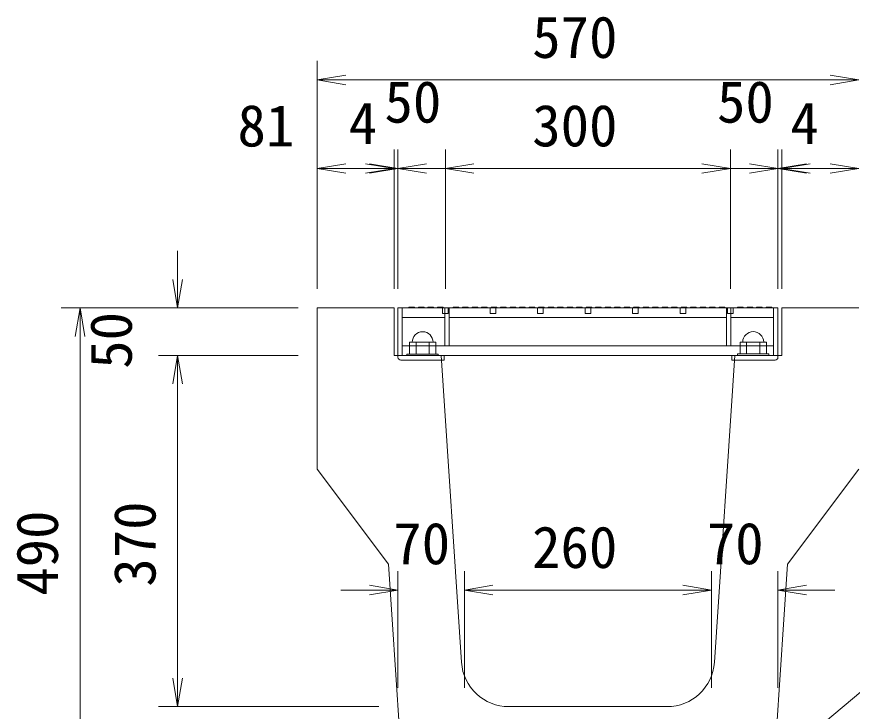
# Model space of a CAD drawing. Units: millimetres, scale not verified. Extents: x 0 to 84100, y 0 to 59400.
# Drawn here: x 15280 to 19678, y 48120 to 51778 of the extents above; entities that cross this region are included whole.
import ezdxf
from ezdxf.enums import TextEntityAlignment as Align

# ---------------------------------------------------------------- set-up
doc = ezdxf.new("R2010")
doc.units = ezdxf.units.MM
doc.header["$LTSCALE"] = 100
for name, color, linetype, lineweight in [('D-STR-DIM（寸法）', 7, 'Continuous', 18), ('D-STR-HTXT（旗揚げ）', 7, 'Continuous', 18), ('D-STR-STR2（構造物）', 4, 'Continuous', 18), ('D-STR（構造物外形線）', 1, 'Continuous', 18)]:
    doc.layers.add(name, color=color, linetype=linetype, lineweight=lineweight)
doc.styles.add('ＭＳ ゴシック', font='')
doc.styles.get('ＭＳ ゴシック').set_extended_font_data('MS Gothic')

msp = doc.modelspace()

# ---------------------------------------------------------------- linework, layer by layer
at = {"layer": 'D-STR-DIM（寸法）'}
for p, q in [((16861.8, 50344.7), (16861.8, 51545)), ((16861.8, 51445), (17011.8, 51470)), ((19561.8, 51470), (19711.8, 51445)), ((17011.8, 51420), (16861.8, 51445)), ((16861.8, 51445), (17011.8, 51445)), ((19561.8, 51445), (17011.8, 51445)), ((19711.8, 51445), (19561.8, 51420)), ((19711.8, 51445), (19561.8, 51445)), ((16861.8, 50344.7), (16861.8, 51079.2)), ((17266.8, 50344.7), (17266.8, 51079.2)), ((17266.8, 50344.7), (17266.8, 51079.2)), ((17286.8, 50344.7), (17286.8, 51079.2)), ((17286.8, 50344.7), (17286.8, 51079.2)), ((17536.8, 50344.7), (17536.8, 51079.2)), ((17536.8, 50344.7), (17536.8, 51079.2)), ((19036.8, 50344.7), (19036.8, 51079.2)), ((19036.8, 50344.7), (19036.8, 51079.2)), ((19286.8, 50344.7), (19286.8, 51079.2)), ((19286.8, 50344.7), (19286.8, 51079.2)), ((19306.8, 50344.7), (19306.8, 51079.2)), ((19306.8, 50344.7), (19306.8, 51079.2)), ((16861.8, 50979.2), (17011.8, 51004.2)), ((17011.8, 50954.2), (16861.8, 50979.2)), ((16861.8, 50979.2), (17011.8, 50979.2)), ((17116.8, 50979.2), (16966.8, 50979.2)), ((17136.8, 50979.2), (16986.8, 50979.2)), ((17011.8, 50979.2), (17116.8, 50979.2)), ((17116.8, 51004.2), (17266.8, 50979.2)), ((17116.8, 51004.2), (17266.8, 50979.2)), ((17266.8, 50979.2), (17116.8, 50954.2)), ((17266.8, 50979.2), (17116.8, 50979.2)), ((17266.8, 50979.2), (17116.8, 50954.2)), ((17266.8, 50979.2), (17116.8, 50979.2)), ((17136.8, 51004.2), (17286.8, 50979.2)), ((17286.8, 50979.2), (17136.8, 50954.2)), ((17286.8, 50979.2), (17136.8, 50979.2)), ((17286.8, 50979.2), (17436.8, 51004.2)), ((17436.8, 50954.2), (17286.8, 50979.2)), ((17286.8, 50979.2), (17436.8, 50979.2)), ((17436.8, 50979.2), (17586.8, 50979.2)), ((17536.8, 50979.2), (17686.8, 51004.2)), ((17536.8, 50979.2), (17686.8, 51004.2)), ((17686.8, 50954.2), (17536.8, 50979.2)), ((17536.8, 50979.2), (17686.8, 50979.2)), ((17686.8, 50954.2), (17536.8, 50979.2)), ((17536.8, 50979.2), (17686.8, 50979.2)), ((17686.8, 50979.2), (17836.8, 50979.2)), ((17686.8, 50979.2), (18886.8, 50979.2)), ((18886.8, 50979.2), (18736.8, 50979.2)), ((18886.8, 51004.2), (19036.8, 50979.2)), ((18886.8, 51004.2), (19036.8, 50979.2)), ((19036.8, 50979.2), (18886.8, 50954.2)), ((19036.8, 50979.2), (18886.8, 50979.2)), ((19036.8, 50979.2), (18886.8, 50954.2)), ((19036.8, 50979.2), (18886.8, 50979.2)), ((19136.8, 50979.2), (18986.8, 50979.2)), ((19136.8, 51004.2), (19286.8, 50979.2)), ((19286.8, 50979.2), (19136.8, 50954.2)), ((19286.8, 50979.2), (19136.8, 50979.2)), ((19286.8, 50979.2), (19436.8, 51004.2)), ((19436.8, 50954.2), (19286.8, 50979.2)), ((19286.8, 50979.2), (19436.8, 50979.2)), ((19306.8, 50979.2), (19456.8, 51004.2)), ((19306.8, 50979.2), (19456.8, 51004.2)), ((19456.8, 50954.2), (19306.8, 50979.2)), ((19306.8, 50979.2), (19456.8, 50979.2)), ((19456.8, 50954.2), (19306.8, 50979.2)), ((19306.8, 50979.2), (19456.8, 50979.2)), ((19436.8, 50979.2), (19586.8, 50979.2)), ((19456.8, 50979.2), (19606.8, 50979.2)), ((19561.8, 50979.2), (19456.8, 50979.2)), ((19561.8, 51004.2), (19711.8, 50979.2)), ((19711.8, 50979.2), (19561.8, 50954.2)), ((19711.8, 50979.2), (19561.8, 50979.2)), ((16127, 50394.7), (16127, 50544.7)), ((16127, 50244.7), (16102, 50394.7)), ((16152, 50394.7), (16127, 50244.7)), ((16127, 50244.7), (16127, 50394.7)), ((16761.8, 50244.7), (15513.4, 50244.7)), ((15588.4, 50094.7), (15613.4, 50244.7)), ((15613.4, 50244.7), (15638.4, 50094.7)), ((15613.4, 50244.7), (15613.4, 50094.7)), ((16761.8, 50244.7), (16027, 50244.7)), ((15613.4, 50094.7), (15613.4, 47944.7)), ((17486.1, 50064.1), (17347.5, 50064.1)), ((17347.5, 50064.1), (17347.5, 50001.6)), ((17382.2, 50001.6), (17382.2, 50064.1)), ((17451.4, 50001.6), (17451.4, 50064.1)), ((17486.1, 50001.6), (17486.1, 50064.1)), ((19087.5, 50064.7), (19226.1, 50064.7)), ((19087.5, 50002.2), (19087.5, 50064.7)), ((19122.1, 50002.2), (19122.1, 50064.7)), ((19191.4, 50002.2), (19191.4, 50064.7)), ((19226.1, 50064.7), (19226.1, 50002.2)), ((16761.8, 49994.7), (16027, 49994.7)), ((16761.8, 49994.7), (16027, 49994.7)), ((16102, 49844.7), (16127, 49994.7)), ((16102, 49844.7), (16127, 49994.7)), ((16127, 49994.7), (16152, 49844.7)), ((16127, 49994.7), (16127, 49844.7)), ((16127, 49994.7), (16152, 49844.7)), ((16127, 49994.7), (16127, 49844.7)), ((17499.3, 50001.6), (17334.3, 50001.6)), ((17334.3, 50001.6), (17334.3, 49994.1)), ((17334.3, 49994.1), (17416.8, 49994.1)), ((17347.5, 50001.6), (17486.1, 50001.6)), ((17416.8, 49994.1), (17499.3, 49994.1)), ((17499.3, 49994.1), (17499.3, 50001.6)), ((19074.3, 50002.2), (19239.3, 50002.2)), ((19074.3, 49994.7), (19074.3, 50002.2)), ((19156.8, 49994.7), (19074.3, 49994.7)), ((19226.1, 50002.2), (19087.5, 50002.2)), ((19239.3, 49994.7), (19156.8, 49994.7)), ((19239.3, 50002.2), (19239.3, 49994.7)), ((16127, 49844.7), (16127, 48294.7)), ((16127, 49844.7), (16127, 49694.7)), ((17286.8, 48244.7), (17286.8, 48858.8)), ((17636.8, 48244.7), (17636.8, 48858.8)), ((17636.8, 48244.7), (17636.8, 48858.8)), ((18936.8, 48244.7), (18936.8, 48858.8)), ((18936.8, 48244.7), (18936.8, 48858.8)), ((19286.8, 48244.7), (19286.8, 48858.8)), ((17136.8, 48783.8), (17286.8, 48758.8)), ((17636.8, 48758.8), (17786.8, 48783.8)), ((17636.8, 48758.8), (17786.8, 48783.8)), ((18786.8, 48783.8), (18936.8, 48758.8)), ((18786.8, 48783.8), (18936.8, 48758.8)), ((19286.8, 48758.8), (19436.8, 48783.8)), ((17136.8, 48758.8), (16986.8, 48758.8)), ((17286.8, 48758.8), (17136.8, 48733.8)), ((17286.8, 48758.8), (17136.8, 48758.8)), ((17786.8, 48733.8), (17636.8, 48758.8)), ((17636.8, 48758.8), (17786.8, 48758.8)), ((17786.8, 48733.8), (17636.8, 48758.8)), ((17636.8, 48758.8), (17786.8, 48758.8)), ((17786.8, 48758.8), (18786.8, 48758.8)), ((17786.8, 48758.8), (17936.8, 48758.8)), ((18786.8, 48758.8), (18636.8, 48758.8)), ((18936.8, 48758.8), (18786.8, 48733.8)), ((18936.8, 48758.8), (18786.8, 48758.8)), ((18936.8, 48758.8), (18786.8, 48733.8)), ((18936.8, 48758.8), (18786.8, 48758.8)), ((19436.8, 48733.8), (19286.8, 48758.8)), ((19286.8, 48758.8), (19436.8, 48758.8)), ((19436.8, 48758.8), (19586.8, 48758.8)), ((16127, 48294.7), (16127, 48444.7)), ((16127, 48144.7), (16102, 48294.7)), ((16127, 48144.7), (16102, 48294.7)), ((16152, 48294.7), (16127, 48144.7)), ((16127, 48144.7), (16127, 48294.7)), ((16152, 48294.7), (16127, 48144.7)), ((16127, 48144.7), (16127, 48294.7)), ((17186.8, 48144.7), (16027, 48144.7)), ((17186.8, 48144.7), (16027, 48144.7))]:
    msp.add_line(p, q, dxfattribs=at)
for centre in [(17416.8, 50064.1), (19156.8, 50064.7)]:
    msp.add_arc(centre, 55, 0, 180, dxfattribs=at)
at = {"layer": 'D-STR-HTXT（旗揚げ）'}
msp.add_line((19089, 47690.8), (19941.6, 48407.1), dxfattribs=at)
at = {"layer": 'D-STR-STR2（構造物）'}
for p, q in [((17309.3, 50244.7), (17286.8, 50244.7)), ((17286.8, 50244.7), (17286.8, 49984.7)), ((17309.3, 49994.7), (17309.3, 50244.7)), ((17309.3, 50244.7), (17534.3, 50244.7)), ((17344.3, 50248.2), (17344.3, 50244.7)), ((17374.3, 50248.2), (17344.3, 50248.2)), ((17374.3, 50244.7), (17374.3, 50248.2)), ((17394.3, 50248.2), (17394.3, 50244.7)), ((17424.3, 50248.2), (17394.3, 50248.2)), ((17424.3, 50244.7), (17424.3, 50248.2)), ((17444.3, 50248.2), (17444.3, 50244.7)), ((17474.3, 50248.2), (17444.3, 50248.2)), ((17474.3, 50244.7), (17474.3, 50248.2)), ((17494.3, 50248.2), (17494.3, 50244.7)), ((17524.3, 50248.2), (17494.3, 50248.2)), ((17521.8, 50214.7), (17521.8, 50244.7)), ((17521.8, 50244.7), (17551.8, 50244.7)), ((17524.3, 50244.7), (17524.3, 50248.2)), ((17534.3, 50244.7), (17556.8, 50244.7)), ((17534.3, 50044.7), (17534.3, 50244.7)), ((17551.8, 50244.7), (17551.8, 50214.7)), ((17556.8, 50244.7), (19016.8, 50244.7)), ((17556.8, 50244.7), (17556.8, 50044.7)), ((17576.8, 50248.2), (17576.8, 50244.7)), ((17606.8, 50248.2), (17576.8, 50248.2)), ((17606.8, 50244.7), (17606.8, 50248.2)), ((17626.8, 50248.2), (17626.8, 50244.7)), ((17656.8, 50248.2), (17626.8, 50248.2)), ((17656.8, 50244.7), (17656.8, 50248.2)), ((17676.8, 50248.2), (17676.8, 50244.7)), ((17706.8, 50248.2), (17676.8, 50248.2)), ((17706.8, 50244.7), (17706.8, 50248.2)), ((17726.8, 50248.2), (17726.8, 50244.7)), ((17756.8, 50248.2), (17726.8, 50248.2)), ((17756.8, 50244.7), (17756.8, 50248.2)), ((17771.8, 50214.7), (17771.8, 50244.7)), ((17771.8, 50244.7), (17801.8, 50244.7)), ((17776.8, 50248.2), (17776.8, 50244.7)), ((17806.8, 50248.2), (17776.8, 50248.2)), ((17801.8, 50244.7), (17801.8, 50214.7)), ((17806.8, 50244.7), (17806.8, 50248.2)), ((17826.8, 50248.2), (17826.8, 50244.7)), ((17856.8, 50248.2), (17826.8, 50248.2)), ((17856.8, 50244.7), (17856.8, 50248.2)), ((17876.8, 50248.2), (17876.8, 50244.7)), ((17906.8, 50248.2), (17876.8, 50248.2)), ((17906.8, 50244.7), (17906.8, 50248.2)), ((17926.8, 50248.2), (17926.8, 50244.7)), ((17956.8, 50248.2), (17926.8, 50248.2)), ((17956.8, 50244.7), (17956.8, 50248.2)), ((17976.8, 50248.2), (17976.8, 50244.7)), ((18006.8, 50248.2), (17976.8, 50248.2)), ((18006.8, 50244.7), (18006.8, 50248.2)), ((18021.8, 50214.7), (18021.8, 50244.7)), ((18021.8, 50244.7), (18051.8, 50244.7)), ((18026.8, 50248.2), (18026.8, 50244.7)), ((18056.8, 50248.2), (18026.8, 50248.2)), ((18051.8, 50244.7), (18051.8, 50214.7)), ((18056.8, 50244.7), (18056.8, 50248.2)), ((18076.8, 50248.2), (18076.8, 50244.7)), ((18106.8, 50248.2), (18076.8, 50248.2)), ((18106.8, 50244.7), (18106.8, 50248.2)), ((18126.8, 50248.2), (18126.8, 50244.7)), ((18156.8, 50248.2), (18126.8, 50248.2)), ((18156.8, 50244.7), (18156.8, 50248.2)), ((18176.8, 50248.2), (18176.8, 50244.7)), ((18206.8, 50248.2), (18176.8, 50248.2)), ((18206.8, 50244.7), (18206.8, 50248.2)), ((18226.8, 50248.2), (18226.8, 50244.7)), ((18256.8, 50248.2), (18226.8, 50248.2)), ((18256.8, 50244.7), (18256.8, 50248.2)), ((18271.8, 50214.7), (18271.8, 50244.7)), ((18271.8, 50244.7), (18301.8, 50244.7)), ((18276.8, 50248.2), (18276.8, 50244.7)), ((18306.8, 50248.2), (18276.8, 50248.2)), ((18301.8, 50244.7), (18301.8, 50214.7)), ((18306.8, 50244.7), (18306.8, 50248.2)), ((18326.8, 50248.2), (18326.8, 50244.7)), ((18356.8, 50248.2), (18326.8, 50248.2)), ((18356.8, 50244.7), (18356.8, 50248.2)), ((18376.8, 50248.2), (18376.8, 50244.7)), ((18406.8, 50248.2), (18376.8, 50248.2)), ((18406.8, 50244.7), (18406.8, 50248.2)), ((18426.8, 50248.2), (18426.8, 50244.7)), ((18456.8, 50248.2), (18426.8, 50248.2)), ((18456.8, 50244.7), (18456.8, 50248.2)), ((18476.8, 50248.2), (18476.8, 50244.7)), ((18506.8, 50248.2), (18476.8, 50248.2)), ((18506.8, 50244.7), (18506.8, 50248.2)), ((18521.8, 50214.7), (18521.8, 50244.7)), ((18521.8, 50244.7), (18551.8, 50244.7)), ((18526.8, 50248.2), (18526.8, 50244.7)), ((18556.8, 50248.2), (18526.8, 50248.2)), ((18551.8, 50244.7), (18551.8, 50214.7)), ((18556.8, 50244.7), (18556.8, 50248.2)), ((18576.8, 50248.2), (18576.8, 50244.7)), ((18606.8, 50248.2), (18576.8, 50248.2)), ((18606.8, 50244.7), (18606.8, 50248.2)), ((18626.8, 50248.2), (18626.8, 50244.7)), ((18656.8, 50248.2), (18626.8, 50248.2)), ((18656.8, 50244.7), (18656.8, 50248.2)), ((18676.8, 50248.2), (18676.8, 50244.7)), ((18706.8, 50248.2), (18676.8, 50248.2)), ((18706.8, 50244.7), (18706.8, 50248.2)), ((18726.8, 50248.2), (18726.8, 50244.7)), ((18756.8, 50248.2), (18726.8, 50248.2)), ((18756.8, 50244.7), (18756.8, 50248.2)), ((18771.8, 50214.7), (18771.8, 50244.7)), ((18771.8, 50244.7), (18801.8, 50244.7)), ((18776.8, 50248.2), (18776.8, 50244.7)), ((18806.8, 50248.2), (18776.8, 50248.2)), ((18801.8, 50244.7), (18801.8, 50214.7)), ((18806.8, 50244.7), (18806.8, 50248.2)), ((18826.8, 50248.2), (18826.8, 50244.7)), ((18856.8, 50248.2), (18826.8, 50248.2)), ((18856.8, 50244.7), (18856.8, 50248.2)), ((18876.8, 50248.2), (18876.8, 50244.7)), ((18906.8, 50248.2), (18876.8, 50248.2)), ((18906.8, 50244.7), (18906.8, 50248.2)), ((18926.8, 50248.2), (18926.8, 50244.7)), ((18956.8, 50248.2), (18926.8, 50248.2)), ((18956.8, 50244.7), (18956.8, 50248.2)), ((18976.8, 50248.2), (18976.8, 50244.7)), ((19006.8, 50248.2), (18976.8, 50248.2)), ((19006.8, 50244.7), (19006.8, 50248.2)), ((19039.3, 50244.7), (19016.8, 50244.7)), ((19016.8, 50244.7), (19016.8, 50044.7)), ((19021.8, 50214.7), (19021.8, 50244.7)), ((19021.8, 50244.7), (19051.8, 50244.7)), ((19039.3, 50244.7), (19264.3, 50244.7)), ((19039.3, 50044.7), (19039.3, 50244.7)), ((19051.8, 50244.7), (19051.8, 50214.7)), ((19074.3, 50248.2), (19074.3, 50244.7)), ((19104.3, 50248.2), (19074.3, 50248.2)), ((19104.3, 50244.7), (19104.3, 50248.2)), ((19124.3, 50248.2), (19124.3, 50244.7)), ((19154.3, 50248.2), (19124.3, 50248.2)), ((19154.3, 50244.7), (19154.3, 50248.2)), ((19174.3, 50248.2), (19174.3, 50244.7)), ((19204.3, 50248.2), (19174.3, 50248.2)), ((19204.3, 50244.7), (19204.3, 50248.2)), ((19224.3, 50248.2), (19224.3, 50244.7)), ((19254.3, 50248.2), (19224.3, 50248.2)), ((19254.3, 50244.7), (19254.3, 50248.2)), ((19264.3, 50244.7), (19286.8, 50244.7)), ((19264.3, 49994.7), (19264.3, 50244.7)), ((19286.8, 50244.7), (19286.8, 49984.7)), ((17309.3, 50194.7), (17534.3, 50194.7)), ((17551.8, 50214.7), (17521.8, 50214.7)), ((17556.8, 50194.7), (19016.8, 50194.7)), ((17801.8, 50214.7), (17771.8, 50214.7)), ((18051.8, 50214.7), (18021.8, 50214.7)), ((18301.8, 50214.7), (18271.8, 50214.7)), ((18551.8, 50214.7), (18521.8, 50214.7)), ((18801.8, 50214.7), (18771.8, 50214.7)), ((19051.8, 50214.7), (19021.8, 50214.7)), ((19039.3, 50194.7), (19264.3, 50194.7)), ((17309.3, 50044.7), (17534.3, 50044.7)), ((17556.8, 50044.7), (17534.3, 50044.7)), ((17556.8, 50044.7), (19016.8, 50044.7)), ((19016.8, 50044.7), (19039.3, 50044.7)), ((19039.3, 50044.7), (19264.3, 50044.7)), ((17301.8, 49969.7), (17529.3, 49969.7)), ((17529.3, 49994.7), (17309.3, 49994.7)), ((17309.3, 49994.7), (17534.3, 49994.7)), ((17514.3, 49994.7), (19059.3, 49994.7)), ((17529.3, 49969.7), (17529.3, 49994.7)), ((17556.8, 49994.7), (17534.3, 49994.7)), ((17556.8, 49994.7), (19016.8, 49994.7)), ((19016.8, 49994.7), (19039.3, 49994.7)), ((19039.3, 49994.7), (19264.3, 49994.7)), ((19044.3, 49994.7), (19264.3, 49994.7)), ((19044.3, 49969.7), (19044.3, 49994.7)), ((19271.8, 49969.7), (19044.3, 49969.7))]:
    msp.add_line(p, q, dxfattribs=at)
for centre, start, end in [((17301.8, 49984.7), 180, 270), ((19271.8, 49984.7), 270, 0)]:
    msp.add_arc(centre, 15, start, end, dxfattribs=at)
at = {"layer": 'D-STR（構造物外形線）'}
for p, q in [((16861.8, 50244.7), (16861.8, 49394.7)), ((17266.8, 50244.7), (16861.8, 50244.7)), ((17266.8, 50244.7), (17266.8, 49994.7)), ((19306.8, 50244.7), (19711.8, 50244.7)), ((19306.8, 50244.7), (19306.8, 49994.7)), ((17266.8, 49994.7), (17514.3, 49994.7)), ((17514.3, 49994.7), (17621.3, 48378.2)), ((18952.2, 48378.2), (19059.3, 49994.7)), ((19059.3, 49994.7), (19306.8, 49994.7)), ((16861.8, 49394.7), (17237.1, 48894.7)), ((19336.4, 48894.7), (19711.8, 49394.7)), ((17237.1, 48894.7), (17302.7, 47903.7)), ((19270.8, 47903.7), (19336.4, 48894.7)), ((17870.8, 48144.7), (18702.8, 48144.7))]:
    msp.add_line(p, q, dxfattribs=at)
for centre, start, end in [((17870.8, 48394.7), 183.7884, 270), ((18702.8, 48394.7), 270, 356.2116)]:
    msp.add_arc(centre, 250, start, end, dxfattribs=at)

# ---------------------------------------------------------------- texts
at = {"layer": 'D-STR-DIM（寸法）', "style": 'ＭＳ ゴシック'}
for s, p in [('570', (17993.6, 51495)), ('50', (17216.1, 51154.2)), ('50', (18966.1, 51154.2)), ('81', (16442.3, 51028.7)), ('4', (17027.7, 51041.6)), ('300', (17993.6, 51029.2)), ('4', (19352.5, 51041.6)), ('70', (17262.3, 48828.7)), ('260', (17992.9, 48808.8)), ('70', (18912.3, 48828.7))]:
    msp.add_text(s, height=219.9, dxfattribs=at).set_placement(p, align=Align.BOTTOM_LEFT)
for s, p in [('50', (15952, 49924)), ('370', (16077, 48776.5)), ('490', (15563.4, 48728.8))]:
    msp.add_text(s, height=219.9, rotation=90, dxfattribs=at).set_placement(p, align=Align.BOTTOM_LEFT)

doc.saveas('drawing.dxf')
